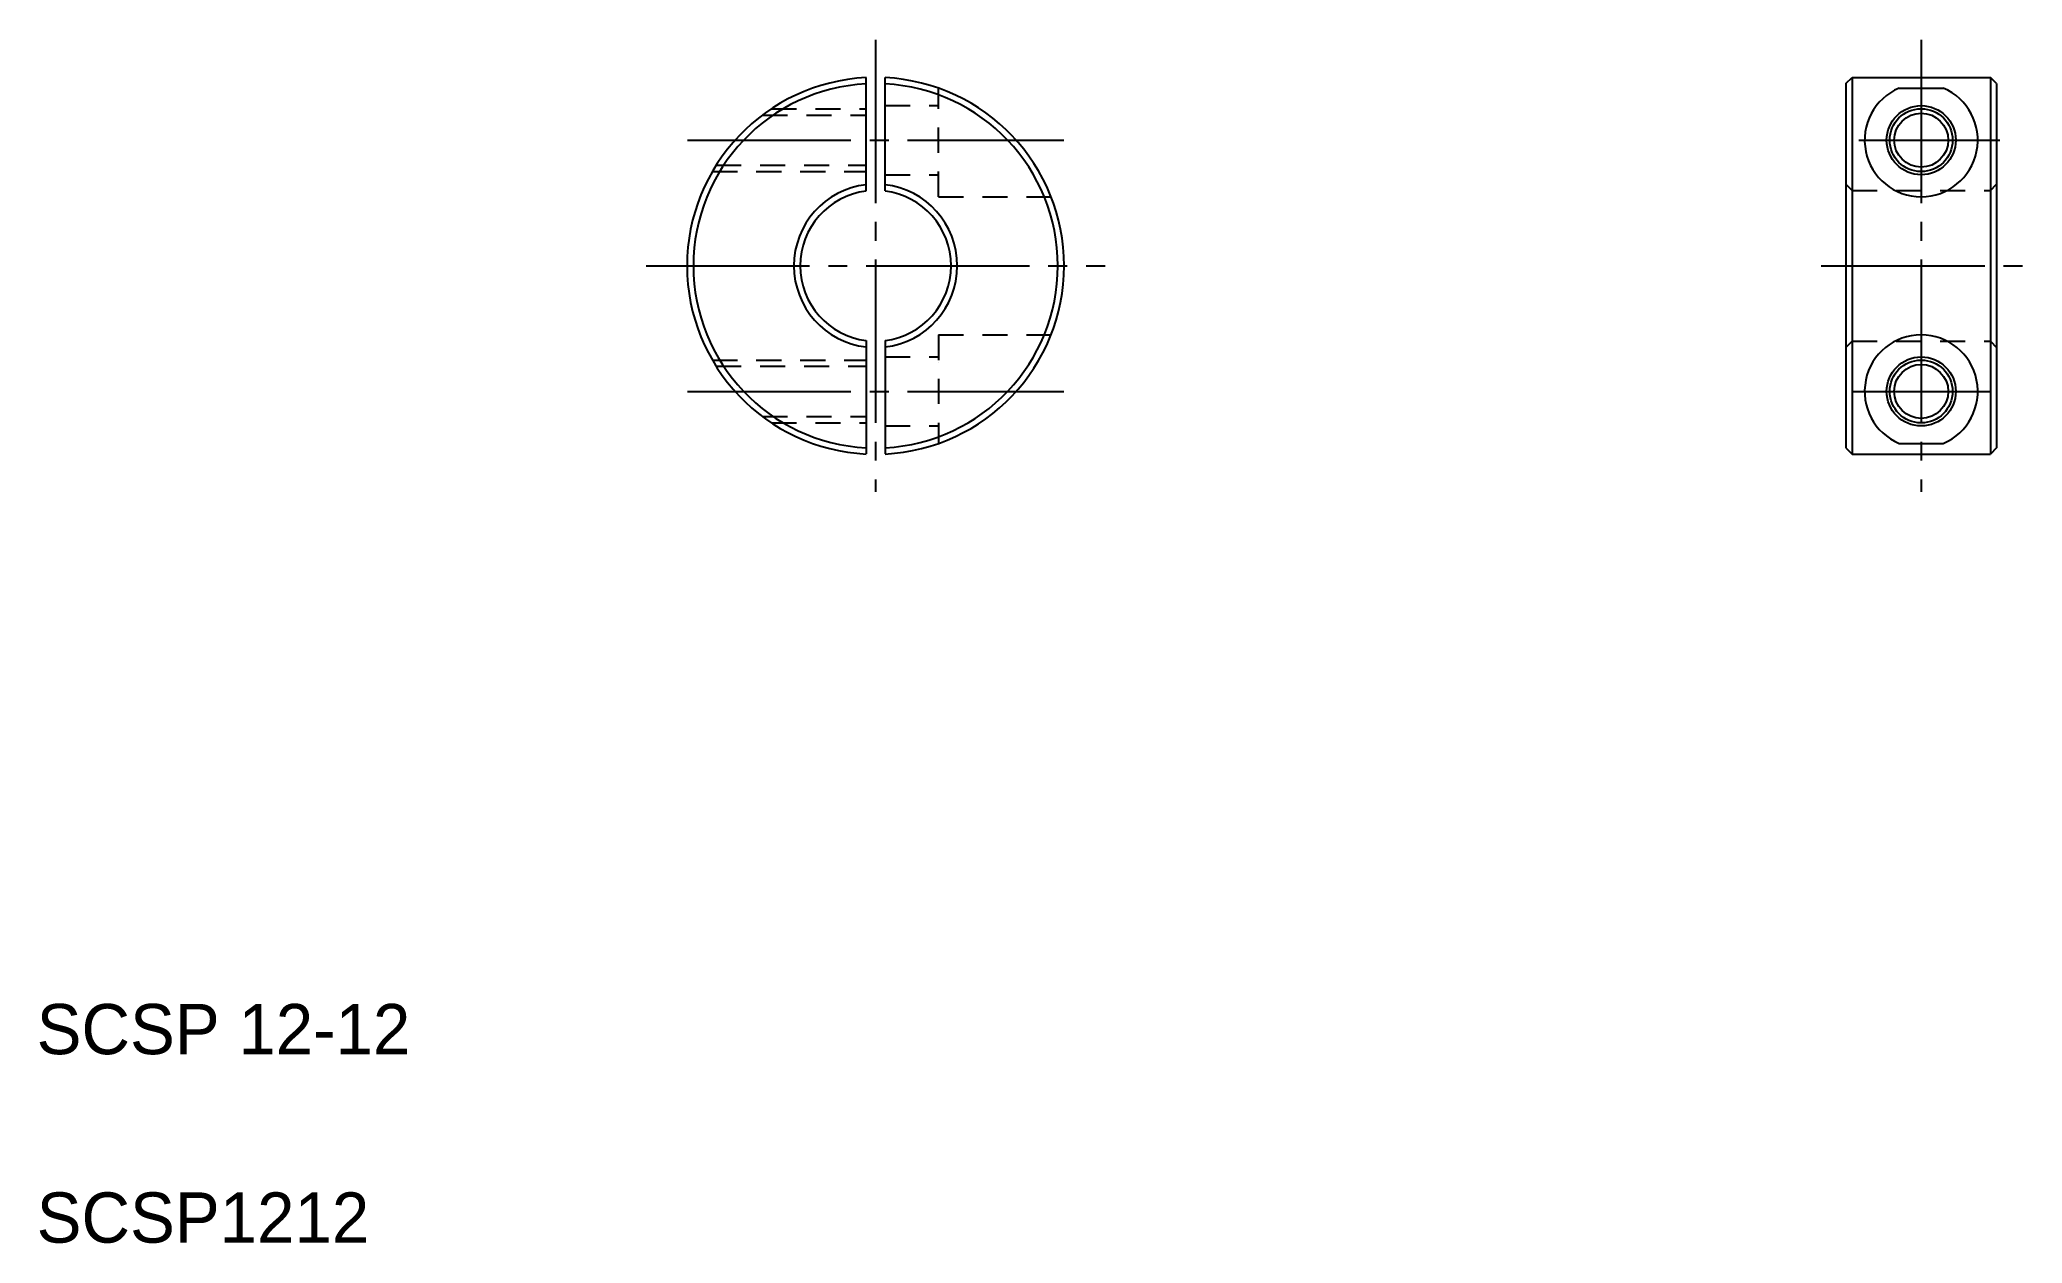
# Model space of a CAD drawing. Extents: x 35 to 192, y 41 to 137.
import ezdxf

# ---------------------------------------------------------------- set-up
doc = ezdxf.new("R2010")
doc.units = 0
doc.linetypes.add('CENTER', pattern=[17.5, 13, -1.5, 1.5, -1.5])
doc.linetypes.add('DASHED', pattern=[3.5, 2, -1.5])
doc.layers.get('0').update_dxf_attribs({"linetype": 'CONTINUOUS'})
doc.layers.add('CENTER', color=1, linetype='CENTER')

msp = doc.modelspace()

# ---------------------------------------------------------------- linework, layer by layer
at = {"color": 7, "linetype": 'CONTINUOUS'}
for p, q in [((100.3, 125.26), (100.3, 134.29)), ((101.8, 125.26), (101.8, 134.29)), ((178.24, 133.8), (178.74, 134.3)), ((178.74, 134.3), (178.74, 104.3)), ((178.74, 134.3), (189.74, 134.3)), ((189.74, 134.3), (189.74, 104.3)), ((190.24, 133.8), (189.74, 134.3)), ((178.24, 133.8), (178.24, 104.8)), ((182.49, 133.45), (186, 133.45)), ((190.24, 133.8), (190.24, 104.8)), ((100.3, 113.35), (100.3, 104.32)), ((101.8, 113.35), (101.8, 104.32)), ((178.24, 104.8), (178.74, 104.3)), ((178.74, 104.3), (189.74, 104.3)), ((182.49, 105.16), (186, 105.16)), ((190.24, 104.8), (189.74, 104.3))]:
    msp.add_line(p, q, dxfattribs=at)
at = {"color": 3, "linetype": 'DASHED'}
for p, q in [((106.05, 124.8), (106.05, 133.45)), ((92.05, 131.3), (100.3, 131.3)), ((92.76, 131.8), (100.3, 131.8)), ((101.8, 132.05), (106.05, 132.05)), ((88.06, 126.8), (100.3, 126.8)), ((88.36, 127.3), (100.3, 127.3)), ((101.8, 126.55), (106.05, 126.55)), ((106.05, 124.8), (115.01, 124.8)), ((178.24, 125.8), (178.74, 125.3)), ((178.74, 125.3), (189.74, 125.3)), ((189.74, 125.3), (190.24, 125.8)), ((106.05, 113.8), (115.01, 113.8)), ((106.05, 113.8), (106.05, 105.16)), ((101.8, 112.05), (106.05, 112.05)), ((178.24, 112.8), (178.74, 113.3)), ((178.74, 113.3), (189.74, 113.3)), ((189.74, 113.3), (190.24, 112.8)), ((88.06, 111.8), (100.3, 111.8)), ((88.36, 111.3), (100.3, 111.3)), ((92.05, 107.3), (100.3, 107.3)), ((92.76, 106.8), (100.3, 106.8)), ((101.8, 106.55), (106.05, 106.55))]:
    msp.add_line(p, q, dxfattribs=at)
for p, q in [((106.05, 111.64), (106.05, 111.64)), ((106.05, 109.48), (106.05, 109.48))]:
    msp.add_line(p, q)
for centre, radius in [((184.24, 129.3), 2.75), ((184.24, 129.3), 2.15), ((184.24, 109.3), 2.75), ((184.24, 109.3), 2.15)]:
    msp.add_circle(centre, radius)
at = {"color": 3}
for centre in [(184.24, 129.3), (184.24, 109.3)]:
    msp.add_circle(centre, 2.5, dxfattribs=at)
at = {"color": 7, "linetype": 'CONTINUOUS'}
for radius, start, end in [(15, 92.866, 267.134), (15, 272.866, 87.134), (14.5, 92.9649, 267.0351), (14.5, 272.9649, 87.0351), (6.5, 96.6258, 263.3742), (6, 97.1808, 262.8192), (6.5, 276.6258, 83.3742), (6, 277.1807, 82.8192)]:
    msp.add_arc((101.05, 119.3), radius, start, end, dxfattribs=at)
for centre, start, end in [((184.24, 129.3), 113.0044, 66.9956), ((184.24, 109.3), 293.0044, 246.9956)]:
    msp.add_arc(centre, 4.5, start, end)
at = {"layer": 'CENTER', "color": 1, "linetype": 'CENTER'}
for p, q in [((101.05, 137.3), (101.05, 101.3)), ((184.24, 137.3), (184.24, 101.3)), ((86.09, 129.3), (116.02, 129.3)), ((179.29, 129.3), (190.49, 129.3)), ((82.79, 119.3), (119.32, 119.3)), ((176.29, 119.3), (192.29, 119.3)), ((86.09, 109.3), (116.02, 109.3)), ((178.74, 109.3), (189.79, 109.3))]:
    msp.add_line(p, q, dxfattribs=at)

# ---------------------------------------------------------------- texts
for s, p in [('SCSP 12-12', (34.3, 56.54)), ('SCSP1212', (34.3, 41.54))]:
    msp.add_text(s, height=4).set_placement(p)

doc.saveas('drawing.dxf')
